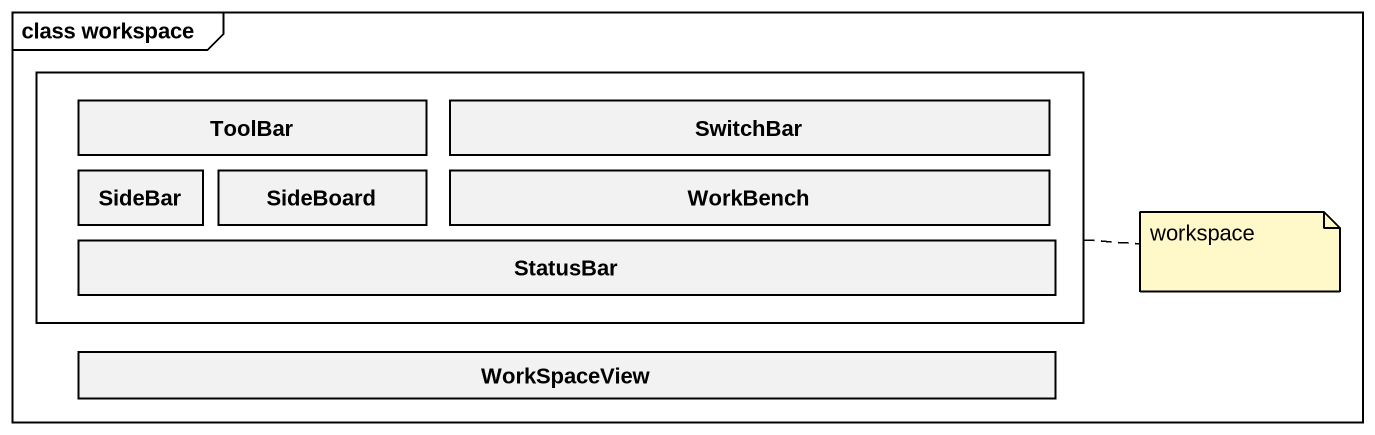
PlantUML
@startuml
mainframe class workspace
hide circle
hide empty members
rectangle " " as rectangle1 {
  class SideBar
  class ToolBar
  class SideBoard
  class WorkBench
  class SwitchBar
  class StatusBar
}
class WorkSpaceView
note right of rectangle1 : workspace
@enduml
